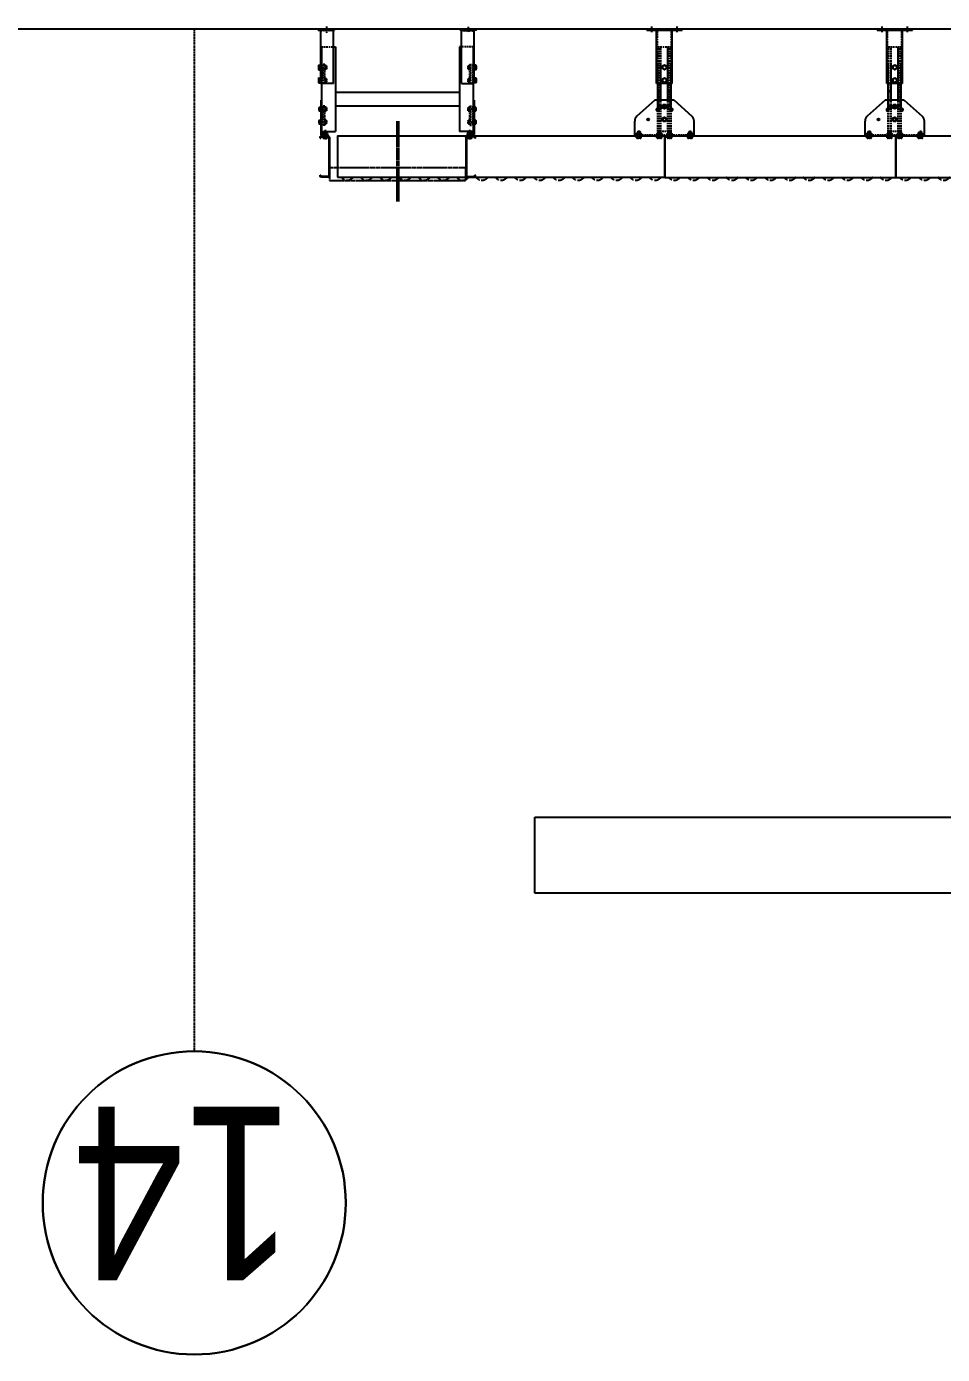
# Model space of a CAD drawing. Header units: millimetres. Extents: x 0 to 461941, y -159644 to 4828.
# Drawn here: x 142241 to 145868, y -153644 to -148388 of the extents above; entities that cross this region are included whole.
import ezdxf

# ---------------------------------------------------------------- set-up
doc = ezdxf.new("R2010")
doc.units = ezdxf.units.MM
for name, pattern in [('Xref Conv Decant Empty Tote$0$AM_ISO02W050', [7.5, 6, -1.5]), ('Xref Conv Decant Empty Tote$0$AM_ISO08W050', [18, 12, -1.5, 3, -1.5]), ('Xref Conv Decant Empty Tote$0$CENTER', [7, 4, -1, 1, -1]), ('Xref Conv Decant Empty Tote$0$HIDDEN', [9.525, 6.35, -3.175]), ('Xref Conv Decant Product Tote$0$_SBA Dash Dot - Loose', [6, 4, -1, 0, -1])]:
    doc.linetypes.add(name, pattern=pattern)
for name, color, linetype in [('AM_BOR', 4, 'Continuous'), ('Xref Conv Decant Empty Tote$0$B', 4, 'Continuous'), ('Xref Conv Decant Empty Tote$0$Conv - Empty Tote', 35, 'Continuous'), ('Xref Conv Decant Empty Tote$0$Mezz', 1, 'Continuous'), ('Xref Conv Decant Product Tote$0$B', 4, 'Continuous'), ('Xref Conv Decant Product Tote$0$S-GRID', 8, 'Continuous')]:
    doc.layers.add(name, color=color, linetype=linetype)
for name, color, linetype, lineweight in [('Xref Conv Decant Empty Tote$0$Center', 7, 'Xref Conv Decant Empty Tote$0$AM_ISO08W050', 50), ('Xref Conv Decant Empty Tote$0$Hidden', 9, 'Xref Conv Decant Empty Tote$0$AM_ISO02W050', 25), ('Xref Conv Decant Product Tote$0$S-GRID-IDEN', 1, 'Continuous', 25)]:
    doc.layers.add(name, color=color, linetype=linetype, lineweight=lineweight)
doc.styles.add('Xref Conv Decant Product Tote$0$Arial Narrow_1', font='ARIALN.TTF', dxfattribs={"height": 688.297872})

# ---------------------------------------------------------------- blocks, each defined once
blk = doc.blocks.new('*U162')
for p, q in [((-21.825, 158.0666), (-21.825, 154.6052)), ((-19.165, 158.0666), (-19.165, 154.6052)), ((9.84, 163.4952), (-16.3964, 163.4952)), ((9.84, 160.8352), (-16.3964, 160.8352)), ((561.51, 163.4952), (587.7464, 163.4952)), ((561.51, 160.8352), (587.7464, 160.8352)), ((590.515, 158.0666), (590.515, 154.6052)), ((593.175, 158.0666), (593.175, 154.6052)), ((-21.825, 154.6052), (-19.165, 154.6052)), ((13.015, 7.4225), (13.015, 157.6602)), ((15.675, 7.4225), (15.675, 157.6602)), ((555.675, 7.4225), (555.675, 157.6602)), ((558.335, 7.4225), (558.335, 157.6602)), ((593.175, 154.6052), (590.515, 154.6052)), ((-21.825, 8.89), (-21.825, 5.4286)), ((-21.825, 8.89), (-19.165, 8.89)), ((-19.165, 8.89), (-19.165, 5.4286)), ((-16.3964, 2.66), (8.2525, 2.66)), ((-16.3964, 0), (8.2525, 0)), ((587.7464, 2.66), (563.0975, 2.66)), ((587.7464, 0), (563.0975, 0)), ((590.515, 8.89), (590.515, 5.4286)), ((593.175, 8.89), (590.515, 8.89)), ((593.175, 8.89), (593.175, 5.4286))]:
    blk.add_line(p, q)
for centre, radius, start, end in [((-16.3964, 158.0666), 5.4286, 90, 180), ((-16.3964, 158.0666), 2.7686, 90, 180), ((9.84, 157.6602), 5.835, 0, 90), ((9.84, 157.6602), 3.175, 0, 90), ((561.51, 157.6602), 5.835, 90, 180), ((561.51, 157.6602), 3.175, 90, 180), ((587.7464, 158.0666), 5.4286, 0, 90), ((587.7464, 158.0666), 2.7686, 0, 90), ((-16.3964, 5.4286), 5.4286, 180, 270), ((-16.3964, 5.4286), 2.7686, 180, 270), ((8.2525, 7.4225), 4.7625, 270, 0), ((8.2525, 7.4225), 7.4225, 270, 0), ((563.0975, 7.4225), 7.4225, 180, 270), ((563.0975, 7.4225), 4.7625, 180, 270), ((587.7464, 5.4286), 2.7686, 270, 0), ((587.7464, 5.4286), 5.4286, 270, 0)]:
    blk.add_arc(centre, radius, start, end)
at = {"layer": 'Xref Conv Decant Empty Tote$0$Hidden'}
blk.add_lwpolyline([(15.675, 176.4952), (555.675, 176.4952), (555.675, 126.4952), (15.675, 126.4952)], close=True, dxfattribs=at)
blk = doc.blocks.new('*U180')
blk.add_lwpolyline([(0, 0), (1295.4, 0), (1295.4, -163.5), (0, -163.5)], close=True)
at = {"layer": 'Xref Conv Decant Empty Tote$0$Hidden', "ltscale": 5}
for centre in [(38.1, -12), (114.3, -12), (190.5, -12), (266.7, -12), (342.9, -12), (419.1, -12), (495.3, -12), (571.5, -12), (647.7, -12), (723.9, -12), (800.1, -12), (876.3, -12), (952.5, -12), (1028.7, -12), (1104.9, -12), (1181.1, -12), (1257.3, -12)]:
    blk.add_arc(centre, 25, 28.6854, 151.3146, dxfattribs=at)
blk = doc.blocks.new('Xref Conv Decant Empty Tote$0$A$C2A0F63DB')
at = {"layer": 'Xref Conv Decant Empty Tote$0$Center', "lineweight": 50}
blk.add_line((0, 1057.5), (318, 1057.5), dxfattribs=at)
at = {"xscale": -1, "rotation": 90}
for name, p in [('*U162', (259.4, 1343.2)), ('*U180', (95.9, 1295.4))]:
    blk.add_blockref(name, p, dxfattribs=at)
blk = doc.blocks.new('*U177')
blk.add_lwpolyline([(0, 0), (914.4, 0), (914.4, -163.5), (0, -163.5)], close=True)
at = {"layer": 'Xref Conv Decant Empty Tote$0$Hidden', "ltscale": 5}
for centre in [(38.1, -12), (114.3, -12), (190.5, -12), (266.7, -12), (342.9, -12), (419.1, -12), (495.3, -12), (571.5, -12), (647.7, -12), (723.9, -12), (800.1, -12), (876.3, -12)]:
    blk.add_arc(centre, 25, 28.6854, 151.3146, dxfattribs=at)
blk = doc.blocks.new('*U195')
at = {"linetype": 'Continuous'}
for p, q in [((0, 0), (0, -59.2)), ((0, 0), (235, 0)), ((235, 0), (235, -59.2)), ((79.4, -141.4), (8.5, -78.2)), ((155.6, -141.4), (226.5, -78.2)), ((79.4, -141.4), (155.6, -141.4)), ((91.5, -136.4), (91.5, -287)), ((103.5, -136.4), (103.5, -353)), ((131.5, -136.4), (131.5, -287)), ((143.5, -136.4), (143.5, -287)), ((86.5, -207.5), (148.5, -207.5)), ((86.5, -207.5), (86.5, -418.5)), ((148.5, -207.5), (148.5, -418.5)), ((187.5, -418.5), (47.5, -418.5)), ((47.5, -418.5), (47.5, -423.5)), ((187.5, -418.5), (187.5, -423.5)), ((187.5, -423.5), (47.5, -423.5))]:
    blk.add_line(p, q, dxfattribs=at)
for p, q in [((6.9, 7.5), (6.9, 2)), ((6.9, 2), (25.4, 2)), ((9.2, 9), (11.5, 9)), ((11.5, 9), (11.5, 2)), ((11.5, 9), (20.8, 9)), ((20.8, 9), (20.8, 2)), ((20.8, 9), (23.1, 9)), ((25.4, 7.5), (25.4, 2)), ((88, 7.5), (88, 2)), ((88, 2), (106.5, 2)), ((90.3, 9), (92.6, 9)), ((92.6, 9), (92.6, 2)), ((92.6, 9), (101.8, 9)), ((101.8, 9), (101.8, 2)), ((101.8, 9), (104.2, 9)), ((106.5, 7.5), (106.5, 2)), ((128.5, 7.5), (128.5, 2)), ((128.5, 2), (147, 2)), ((130.8, 9), (133.2, 9)), ((133.2, 9), (133.2, 2)), ((133.2, 9), (142.4, 9)), ((142.4, 9), (142.4, 2)), ((142.4, 9), (144.7, 9)), ((147, 7.5), (147, 2)), ((209.6, 7.5), (209.6, 2)), ((209.6, 2), (228.1, 2)), ((211.9, 9), (214.2, 9)), ((214.2, 9), (214.2, 2)), ((214.2, 9), (223.5, 9)), ((223.5, 9), (223.5, 2)), ((223.5, 9), (225.8, 9)), ((228.1, 7.5), (228.1, 2)), ((117.5, -109.3), (111.1, -113)), ((111.1, -113), (111.1, -120.4)), ((111.1, -120.4), (117.5, -124.1)), ((123.9, -113), (117.5, -109.3)), ((117.5, -124.1), (123.9, -120.4)), ((123.9, -120.4), (123.9, -113))]:
    blk.add_line(p, q)
at = {"linetype": 'Xref Conv Decant Empty Tote$0$CENTER'}
for p, q in [((67.5, -411.7), (67.5, -433.3)), ((167.5, -411.7), (167.5, -433.3))]:
    blk.add_line(p, q, dxfattribs=at)
for points in [[(111.1, -69.4), (117.5, -73.1), (123.9, -69.4), (123.9, -62), (117.5, -58.3), (111.1, -62)], [(109.5, -225.1), (117.5, -229.7), (125.5, -225.1), (125.5, -215.9), (117.5, -211.3), (109.5, -215.9)], [(109.5, -276.1), (117.5, -280.7), (125.5, -276.1), (125.5, -266.9), (117.5, -262.3), (109.5, -266.9)]]:
    blk.add_lwpolyline(points, close=True)
for centre, radius in [((117.5, -65.7), 8.4), ((117.5, -65.7), 6.4), ((117.5, -116.7), 8.4), ((117.5, -116.7), 6.4), ((117.5, -220.5), 8), ((117.5, -271.5), 8)]:
    blk.add_circle(centre, radius)
at = {"linetype": 'Continuous'}
blk.add_circle((181.8, -65.7), 3.6, dxfattribs=at)
for centre, radius, start, end in [((9.2, 6.5), 2.53, 23.991, 156.009), ((16.1, 1.1), 7.86, 54.0166, 125.9834), ((23.1, 6.5), 2.53, 23.991, 156.009), ((90.3, 6.5), 2.53, 23.991, 156.009), ((97.2, 1.1), 7.86, 54.0166, 125.9834), ((104.2, 6.5), 2.53, 23.991, 156.009), ((130.8, 6.5), 2.53, 23.991, 156.009), ((137.8, 1.1), 7.86, 54.0166, 125.9834), ((144.7, 6.5), 2.53, 23.991, 156.009), ((211.9, 6.5), 2.53, 23.991, 156.009), ((218.8, 1.1), 7.86, 54.0166, 125.9834), ((225.8, 6.5), 2.53, 23.991, 156.009)]:
    blk.add_arc(centre, radius, start, end)
for centre, radius, start, end in [((25.4, -59.2), 25.4, 180, 228.2691), ((88.7, -104.7), 4.4, 45, 225), ((117.5, -75.9), 36.4, 225, 270), ((117.5, -75.9), 36.4, 270, 315), ((146.3, -104.7), 4.4, 315, 135), ((209.6, -59.2), 25.4, 311.7309, 0), ((116.3, -77.6), 43.1, 224.5473, 271.6144), ((118.7, -77.6), 43.1, 268.3856, 315.4527)]:
    blk.add_arc(centre, radius, start, end, dxfattribs=at)
at = {"layer": 'Xref Conv Decant Empty Tote$0$Hidden', "linetype": 'Xref Conv Decant Empty Tote$0$HIDDEN'}
for p, q in [((11.1, -17), (11.1, 2)), ((12.1, -18), (12.1, 2)), ((20.1, -18), (20.1, 2)), ((21.1, -17), (21.1, 2)), ((92.2, -17), (92.2, 2)), ((93.2, -18), (93.2, 2)), ((101.2, -18), (101.2, 2)), ((102.2, -17), (102.2, 2)), ((132.8, -17), (132.8, 2)), ((133.8, -18), (133.8, 2)), ((141.8, -18), (141.8, 2)), ((142.8, -17), (142.8, 2)), ((213.8, -17), (213.8, 2)), ((214.8, -18), (214.8, 2)), ((222.8, -18), (222.8, 2)), ((223.8, -17), (223.8, 2)), ((0, -3), (235, -3)), ((12.1, -18), (11.1, -17)), ((11.1, -17), (21.1, -17)), ((12.1, -18), (20.1, -18)), ((20.1, -18), (21.1, -17)), ((91.5, -18), (91.5, -158.8)), ((91.5, -18), (143.5, -18)), ((92.2, -17), (102.2, -17)), ((93.2, -18), (92.2, -17)), ((93.2, -18), (101.2, -18)), ((93.5, -18), (93.5, -353)), ((101.2, -18), (102.2, -17)), ((101.5, -18), (101.5, -353)), ((103.5, -18), (103.5, -158.8)), ((131.5, -18), (131.5, -158.8)), ((132.8, -17), (142.8, -17)), ((133.8, -18), (132.8, -17)), ((133.5, -18), (133.5, -353)), ((133.8, -18), (141.8, -18)), ((141.5, -18), (141.5, -353)), ((141.8, -18), (142.8, -17)), ((143.5, -18), (143.5, -158.8)), ((213.8, -17), (223.8, -17)), ((214.8, -18), (213.8, -17)), ((214.8, -18), (222.8, -18)), ((222.8, -18), (223.8, -17)), ((91.5, -128), (91.5, -173)), ((91.5, -142), (91.5, -353)), ((93.5, -128), (93.5, -173)), ((96.5, -118), (138.5, -118)), ((96.5, -120), (138.5, -120)), ((103.5, -142), (103.5, -287)), ((131.5, -142), (131.5, -353)), ((141.5, -128), (141.5, -173)), ((143.5, -128), (143.5, -173)), ((143.5, -142), (143.5, -353)), ((89.5, -207.5), (89.5, -418.5)), ((96.5, -176), (98.5, -176)), ((98.5, -178), (96.5, -178)), ((101.5, -170), (101.5, -173)), ((101.5, -170), (103.5, -170)), ((103.5, -170), (103.5, -173)), ((131.5, -170), (131.5, -173)), ((131.5, -170), (133.5, -170)), ((133.5, -170), (131.5, -170)), ((133.5, -170), (133.5, -173)), ((133.5, -170), (133.5, -173)), ((138.5, -176), (136.5, -176)), ((136.5, -178), (138.5, -178)), ((145.5, -207.5), (145.5, -418.5)), ((143.5, -353), (91.5, -353))]:
    blk.add_line(p, q, dxfattribs=at)
at = {"layer": 'Xref Conv Decant Empty Tote$0$Hidden', "linetype": 'Xref Conv Decant Empty Tote$0$CENTER'}
for p, q in [((16.1, 10.6), (16.1, -9.3)), ((97.2, -8.6), (97.2, 11.3)), ((97.2, 10.6), (97.2, -9.3)), ((137.8, -8.6), (137.8, 11.3)), ((218.8, -8.6), (218.8, 11.3))]:
    blk.add_line(p, q, dxfattribs=at)
at = {"layer": 'Xref Conv Decant Empty Tote$0$Hidden'}
for p, q in [((16.1, 8.6), (16.1, -11.3)), ((97.2, 8.6), (97.2, -11.3)), ((137.8, 8.6), (137.8, -11.3)), ((218.8, 8.6), (218.8, -11.3))]:
    blk.add_line(p, q, dxfattribs=at)
for points in [[(6.9, -5), (4.9, -3)], [(27.4, -3), (4.9, -3)], [(25.4, -5), (6.9, -5)], [(6.9, -10.5), (6.9, -5)], [(23.1, -12), (20.8, -12), (11.5, -12), (9.2, -12)], [(11.5, -12), (11.5, -5)], [(20.8, -12), (20.8, -5)], [(27.4, -3), (25.4, -5)], [(25.4, -10.5), (25.4, -5)], [(88, -5), (86, -3)], [(108.5, -3), (86, -3)], [(106.5, -5), (88, -5)], [(88, -10.5), (88, -5)], [(104.2, -12), (101.8, -12), (92.6, -12), (90.3, -12)], [(92.6, -12), (92.6, -5)], [(101.8, -12), (101.8, -5)], [(108.5, -3), (106.5, -5)], [(106.5, -10.5), (106.5, -5)], [(128.5, -5), (126.5, -3)], [(149, -3), (126.5, -3)], [(147, -5), (128.5, -5)], [(128.5, -10.5), (128.5, -5)], [(144.7, -12), (142.4, -12), (133.2, -12), (130.8, -12)], [(133.2, -12), (133.2, -5)], [(142.4, -12), (142.4, -5)], [(149, -3), (147, -5)], [(147, -10.5), (147, -5)], [(209.6, -5), (207.6, -3)], [(230.1, -3), (207.6, -3)], [(228.1, -5), (209.6, -5)], [(209.6, -10.5), (209.6, -5)], [(225.8, -12), (223.5, -12), (214.2, -12), (211.9, -12)], [(214.2, -12), (214.2, -5)], [(223.5, -12), (223.5, -5)], [(230.1, -3), (228.1, -5)], [(228.1, -10.5), (228.1, -5)]]:
    blk.add_lwpolyline(points, dxfattribs=at)
for centre, radius, start, end in [((9.2, -9.5), 2.53, 203.991, 336.009), ((16.1, -4.1), 7.86, 234.0166, 305.9834), ((23.1, -9.5), 2.53, 203.991, 336.009), ((90.3, -9.5), 2.53, 203.991, 336.009), ((97.2, -4.1), 7.86, 234.0166, 305.9834), ((104.2, -9.5), 2.53, 203.991, 336.009), ((130.8, -9.5), 2.53, 203.991, 336.009), ((137.8, -4.1), 7.86, 234.0166, 305.9834), ((144.7, -9.5), 2.53, 203.991, 336.009), ((211.9, -9.5), 2.53, 203.991, 336.009), ((218.8, -4.1), 7.86, 234.0166, 305.9834), ((225.8, -9.5), 2.53, 203.991, 336.009)]:
    blk.add_arc(centre, radius, start, end, dxfattribs=at)
at = {"layer": 'Xref Conv Decant Empty Tote$0$Hidden', "linetype": 'Xref Conv Decant Empty Tote$0$HIDDEN'}
for centre, radius, start, end in [((96.5, -123), 5, 90, 180), ((96.5, -123), 3, 90, 180), ((138.5, -123), 5, 0, 90), ((138.5, -123), 3, 0, 90), ((96.5, -173), 5, 180, 270), ((96.5, -173), 5, 180, 270), ((96.5, -173), 3, 180, 270), ((98.5, -173), 3, 270, 0), ((98.5, -173), 5, 270, 0), ((136.5, -173), 5, 180, 270), ((136.5, -173), 3, 180, 270), ((138.5, -173), 5, 270, 0), ((138.5, -173), 3, 270, 0)]:
    blk.add_arc(centre, radius, start, end, dxfattribs=at)
blk = doc.blocks.new('*U194')
for p, q in [((8.3, 7.5), (8.3, 2)), ((8.3, 7.5), (8.3, 2)), ((8.3, 7.5), (8.3, 2)), ((8.3, 7.5), (8.3, 2)), ((8.3, 7.5), (8.3, 2)), ((8.3, 7.5), (8.3, 2)), ((26.7, 2), (8.3, 2)), ((26.7, 2), (8.3, 2)), ((26.7, 2), (8.3, 2)), ((26.7, 2), (8.3, 2)), ((26.7, 2), (8.3, 2)), ((26.7, 2), (8.3, 2)), ((12.9, 9), (10.6, 9)), ((12.9, 9), (10.6, 9)), ((12.9, 9), (10.6, 9)), ((12.9, 9), (10.6, 9)), ((12.9, 9), (10.6, 9)), ((12.9, 9), (10.6, 9)), ((12.9, 9), (12.9, 2)), ((22.1, 9), (12.9, 9)), ((12.9, 9), (12.9, 2)), ((22.1, 9), (12.9, 9)), ((12.9, 9), (12.9, 2)), ((22.1, 9), (12.9, 9)), ((12.9, 9), (12.9, 2)), ((22.1, 9), (12.9, 9)), ((12.9, 9), (12.9, 2)), ((22.1, 9), (12.9, 9)), ((12.9, 9), (12.9, 2)), ((22.1, 9), (12.9, 9)), ((17.5, 6.5), (17.5, -0.5)), ((22.1, 9), (22.1, 2)), ((24.4, 9), (22.1, 9)), ((22.1, 9), (22.1, 2)), ((24.4, 9), (22.1, 9)), ((22.1, 9), (22.1, 2)), ((24.4, 9), (22.1, 9)), ((22.1, 9), (22.1, 2)), ((24.4, 9), (22.1, 9)), ((22.1, 9), (22.1, 2)), ((24.4, 9), (22.1, 9)), ((22.1, 9), (22.1, 2)), ((24.4, 9), (22.1, 9)), ((26.7, 7.5), (26.7, 2)), ((26.7, 7.5), (26.7, 2)), ((26.7, 7.5), (26.7, 2)), ((26.7, 7.5), (26.7, 2)), ((26.7, 7.5), (26.7, 2)), ((26.7, 7.5), (26.7, 2)), ((580.3, 7.5), (580.3, 2)), ((580.3, 2), (598.7, 2)), ((582.6, 9), (584.9, 9)), ((584.9, 9), (584.9, 2)), ((584.9, 9), (594.1, 9)), ((594.1, 9), (594.1, 2)), ((594.1, 9), (596.4, 9)), ((598.7, 7.5), (598.7, 2)), ((-6.9, -51.9), (-6.9, -50)), ((-6.9, -59.3), (-6.9, -51.9)), ((-5.7, -48.2), (-1.3, -48.2)), ((-5.7, -51.9), (-1.3, -51.9)), ((-1.7, -64), (-1.7, -47.2)), ((-0.4, -47.2), (-1.7, -47.2)), ((6.3, -3), (8.3, -5)), ((6.3, -3), (28.7, -3)), ((6.3, -3), (8.3, -5)), ((6.3, -3), (28.7, -3)), ((6.3, -3), (8.3, -5)), ((6.3, -3), (28.7, -3)), ((6.3, -3), (8.3, -5)), ((6.3, -3), (28.7, -3)), ((6.3, -3), (8.3, -5)), ((6.3, -3), (28.7, -3)), ((6.3, -3), (8.3, -5)), ((6.3, -3), (28.7, -3)), ((8.3, -5), (26.7, -5)), ((8.3, -10.5), (8.3, -5)), ((8.3, -5), (26.7, -5)), ((8.3, -10.5), (8.3, -5)), ((8.3, -5), (26.7, -5)), ((8.3, -10.5), (8.3, -5)), ((8.3, -5), (26.7, -5)), ((8.3, -10.5), (8.3, -5)), ((8.3, -5), (26.7, -5)), ((8.3, -10.5), (8.3, -5)), ((8.3, -5), (26.7, -5)), ((8.3, -10.5), (8.3, -5)), ((10.6, -12), (12.9, -12)), ((10.6, -12), (12.9, -12)), ((10.6, -12), (12.9, -12)), ((10.6, -12), (12.9, -12)), ((10.6, -12), (12.9, -12)), ((10.6, -12), (12.9, -12)), ((12.9, -12), (12.9, -5)), ((12.9, -12), (12.9, -5)), ((12.9, -12), (12.9, -5)), ((12.9, -12), (12.9, -5)), ((12.9, -12), (12.9, -5)), ((12.9, -12), (12.9, -5)), ((12.9, -12), (22.1, -12)), ((12.9, -12), (22.1, -12)), ((12.9, -12), (22.1, -12)), ((12.9, -12), (22.1, -12)), ((12.9, -12), (22.1, -12)), ((12.9, -12), (22.1, -12)), ((22.1, -12), (22.1, -5)), ((22.1, -12), (22.1, -5)), ((22.1, -12), (22.1, -5)), ((22.1, -12), (22.1, -5)), ((22.1, -12), (22.1, -5)), ((22.1, -12), (22.1, -5)), ((22.1, -12), (24.4, -12)), ((22.1, -12), (24.4, -12)), ((22.1, -12), (24.4, -12)), ((22.1, -12), (24.4, -12)), ((22.1, -12), (24.4, -12)), ((22.1, -12), (24.4, -12)), ((26.7, -5), (28.7, -3)), ((26.7, -5), (28.7, -3)), ((26.7, -5), (28.7, -3)), ((26.7, -5), (28.7, -3)), ((26.7, -5), (28.7, -3)), ((26.7, -5), (28.7, -3)), ((26.7, -10.5), (26.7, -5)), ((26.7, -10.5), (26.7, -5)), ((26.7, -10.5), (26.7, -5)), ((26.7, -10.5), (26.7, -5)), ((26.7, -10.5), (26.7, -5)), ((26.7, -10.5), (26.7, -5)), ((580.3, -5), (578.3, -3)), ((600.7, -3), (578.3, -3)), ((598.7, -5), (580.3, -5)), ((580.3, -10.5), (580.3, -5)), ((584.9, -12), (582.6, -12)), ((584.9, -12), (584.9, -5)), ((594.1, -12), (584.9, -12)), ((594.1, -12), (594.1, -5)), ((596.4, -12), (594.1, -12)), ((600.7, -3), (598.7, -5)), ((598.7, -10.5), (598.7, -5)), ((607.4, -47.2), (608.7, -47.2)), ((612.7, -48.2), (608.3, -48.2)), ((612.7, -51.9), (608.3, -51.9)), ((608.7, -64), (608.7, -47.2)), ((613.9, -51.9), (613.9, -50)), ((613.9, -59.3), (613.9, -51.9)), ((-6.9, -61.1), (-6.9, -59.3)), ((-6.9, -102.9), (-6.9, -101)), ((-6.9, -110.3), (-6.9, -102.9)), ((-5.7, -59.3), (-1.3, -59.3)), ((-5.7, -63), (-1.3, -63)), ((-5.7, -99.2), (-1.3, -99.2)), ((-5.7, -102.9), (-1.3, -102.9)), ((-0.4, -64), (-1.7, -64)), ((-1.7, -115), (-1.7, -98.2)), ((-0.4, -98.2), (-1.7, -98.2)), ((607.4, -64), (608.7, -64)), ((607.4, -98.2), (608.7, -98.2)), ((612.7, -59.3), (608.3, -59.3)), ((612.7, -63), (608.3, -63)), ((612.7, -99.2), (608.3, -99.2)), ((612.7, -102.9), (608.3, -102.9)), ((608.7, -115), (608.7, -98.2)), ((613.9, -61.1), (613.9, -59.3)), ((613.9, -102.9), (613.9, -101)), ((613.9, -110.3), (613.9, -102.9)), ((-6.9, -112.1), (-6.9, -110.3)), ((-5.7, -110.3), (-1.3, -110.3)), ((-5.7, -114), (-1.3, -114)), ((-0.4, -115), (-1.7, -115)), ((607.4, -115), (608.7, -115)), ((612.7, -110.3), (608.3, -110.3)), ((612.7, -114), (608.3, -114)), ((613.9, -112.1), (613.9, -110.3)), ((-2, -211.2), (0, -209.2)), ((0, -231.7), (0, -209.2)), ((609, -211.2), (607, -209.2)), ((607, -231.7), (607, -209.2)), ((-9, -215.8), (-9, -213.5)), ((-9, -215.8), (-2, -215.8)), ((-9, -225.1), (-9, -215.8)), ((-9, -225.1), (-2, -225.1)), ((-9, -227.4), (-9, -225.1)), ((-7.5, -211.2), (-2, -211.2)), ((-7.5, -229.7), (-2, -229.7)), ((-7.5, -262.2), (-2, -262.2)), ((-2, -229.7), (-2, -211.2)), ((0, -231.7), (-2, -229.7)), ((-2, -262.2), (0, -260.2)), ((-2, -280.7), (-2, -262.2)), ((0, -282.7), (0, -260.2)), ((607, -231.7), (609, -229.7)), ((609, -262.2), (607, -260.2)), ((607, -282.7), (607, -260.2)), ((609, -229.7), (609, -211.2)), ((614.5, -211.2), (609, -211.2)), ((616, -215.8), (609, -215.8)), ((616, -225.1), (609, -225.1)), ((614.5, -229.7), (609, -229.7)), ((609, -280.7), (609, -262.2)), ((614.5, -262.2), (609, -262.2)), ((616, -215.8), (616, -213.5)), ((616, -225.1), (616, -215.8)), ((616, -227.4), (616, -225.1)), ((-9, -266.8), (-9, -264.5)), ((-9, -266.8), (-2, -266.8)), ((-9, -276.1), (-9, -266.8)), ((-9, -276.1), (-2, -276.1)), ((-9, -278.4), (-9, -276.1)), ((-7.5, -280.7), (-2, -280.7)), ((0, -282.7), (-2, -280.7)), ((607, -282.7), (609, -280.7)), ((616, -266.8), (609, -266.8)), ((616, -276.1), (609, -276.1)), ((614.5, -280.7), (609, -280.7)), ((616, -266.8), (616, -264.5)), ((616, -276.1), (616, -266.8)), ((616, -278.4), (616, -276.1))]:
    blk.add_line(p, q)
at = {"linetype": 'Xref Conv Decant Empty Tote$0$HIDDEN'}
for p, q in [((12.5, -16.5), (12.5, 2)), ((12.5, -16.5), (12.5, 2)), ((12.5, -16.5), (12.5, 2)), ((12.5, -16.5), (12.5, 2)), ((12.5, -16.5), (12.5, 2)), ((12.5, -16.5), (12.5, 2)), ((14, -18), (14, 2)), ((14, -18), (14, 2)), ((14, -18), (14, 2)), ((14, -18), (14, 2)), ((14, -18), (14, 2)), ((14, -18), (14, 2)), ((17.5, -24), (17.5, 14.2)), ((17.5, -24), (17.5, 14.2)), ((17.5, -24), (17.5, 14.2)), ((17.5, -24), (17.5, 14.2)), ((17.5, -24), (17.5, 14.2)), ((21, -18), (21, 2)), ((21, -18), (21, 2)), ((21, -18), (21, 2)), ((21, -18), (21, 2)), ((21, -18), (21, 2)), ((21, -18), (21, 2)), ((22.5, -16.5), (22.5, 2)), ((22.5, -16.5), (22.5, 2)), ((22.5, -16.5), (22.5, 2)), ((22.5, -16.5), (22.5, 2)), ((22.5, -16.5), (22.5, 2)), ((22.5, -16.5), (22.5, 2)), ((584.5, -16.5), (584.5, 2)), ((586, -18), (586, 2)), ((593, -18), (593, 2)), ((594.5, -16.5), (594.5, 2)), ((4.5, -49.6), (3, -51.1)), ((3, -51.1), (4.5, -52.6)), ((4.5, -52.6), (3, -54.1)), ((16, -43.6), (4.5, -43.6)), ((4.5, -49.6), (4.5, -43.6)), ((12, -43.6), (12, -118.6)), ((12.5, -16.5), (14, -18)), ((12.5, -16.5), (14, -18)), ((12.5, -16.5), (14, -18)), ((12.5, -16.5), (14, -18)), ((12.5, -16.5), (14, -18)), ((12.5, -16.5), (14, -18)), ((12.5, -16.5), (22.5, -16.5)), ((12.5, -16.5), (22.5, -16.5)), ((12.5, -16.5), (22.5, -16.5)), ((12.5, -16.5), (22.5, -16.5)), ((12.5, -16.5), (22.5, -16.5)), ((12.5, -16.5), (22.5, -16.5)), ((13.5, -47.6), (17.5, -51.6)), ((14, -18), (21, -18)), ((16.3, -44.8), (20.3, -48.8)), ((23, -50.6), (16.4, -50.6)), ((23, -52.1), (18, -52.1)), ((22.5, -16.5), (21, -18)), ((22.5, -16.5), (21, -18)), ((22.5, -16.5), (21, -18)), ((22.5, -16.5), (21, -18)), ((22.5, -16.5), (21, -18)), ((22.5, -16.5), (21, -18)), ((23, -49.1), (21, -49.1)), ((23, -49.1), (21.5, -49.1)), ((23, -49.1), (23, -62.1)), ((23, -62.1), (23, -49.1)), ((23, -49.1), (23, -62.1)), ((23, -62.1), (23, -49.1)), ((23, -49.1), (23, -62.1)), ((23, -62.1), (23, -49.1)), ((584, -49.1), (584, -62.1)), ((584, -62.1), (584, -49.1)), ((584, -49.1), (584, -62.1)), ((584, -62.1), (584, -49.1)), ((584, -49.1), (584, -62.1)), ((584, -62.1), (584, -49.1)), ((584, -49.1), (585.5, -49.1)), ((584, -49.1), (586, -49.1)), ((584, -50.6), (590.6, -50.6)), ((584, -52.1), (589, -52.1)), ((584.5, -16.5), (586, -18)), ((594.5, -16.5), (584.5, -16.5)), ((593, -18), (586, -18)), ((590.7, -44.8), (586.7, -48.8)), ((593.5, -47.6), (589.5, -51.6)), ((591, -43.6), (602.5, -43.6)), ((594.5, -16.5), (593, -18)), ((595, -43.6), (595, -118.6)), ((602.5, -49.6), (602.5, -43.6)), ((602.5, -49.6), (604, -51.1)), ((604, -51.1), (602.5, -52.6)), ((602.5, -52.6), (604, -54.1)), ((3, -54.1), (4.5, -55.6)), ((4.5, -55.6), (3, -57.1)), ((3, -57.1), (4.5, -58.6)), ((4.5, -58.6), (3, -60.1)), ((3, -60.1), (4.5, -61.6)), ((4.5, -100.6), (3, -102.1)), ((3, -102.1), (4.5, -103.6)), ((4.5, -103.6), (3, -105.1)), ((3, -105.1), (4.5, -106.6)), ((4.5, -100.6), (4.5, -61.6)), ((13.5, -63.5), (17.5, -59.5)), ((13.5, -98.6), (17.5, -102.6)), ((16, -67.1), (16, -95.1)), ((16.3, -66.4), (20.3, -62.4)), ((16.3, -95.8), (20.3, -99.8)), ((23, -60.6), (16.4, -60.6)), ((23, -101.6), (16.4, -101.6)), ((23, -59.1), (18, -59.1)), ((23, -103.1), (18, -103.1)), ((23, -53.1), (21, -53.1)), ((23, -58.1), (21, -58.1)), ((23, -62.1), (21, -62.1)), ((23, -100.1), (21, -100.1)), ((23, -104.1), (21, -104.1)), ((23, -62.1), (21.5, -62.1)), ((23, -100.1), (21.5, -100.1)), ((23, -113.1), (23, -100.1)), ((23, -100.1), (23, -113.1)), ((23, -100.1), (23, -113.1)), ((23, -113.1), (23, -100.1)), ((23, -100.1), (23, -113.1)), ((23, -113.1), (23, -100.1)), ((584, -53.1), (586, -53.1)), ((584, -58.1), (586, -58.1)), ((584, -59.1), (589, -59.1)), ((584, -60.6), (590.6, -60.6)), ((584, -62.1), (586, -62.1)), ((584, -62.1), (585.5, -62.1)), ((584, -113.1), (584, -100.1)), ((584, -100.1), (584, -113.1)), ((584, -100.1), (584, -113.1)), ((584, -113.1), (584, -100.1)), ((584, -100.1), (584, -113.1)), ((584, -113.1), (584, -100.1)), ((584, -100.1), (585.5, -100.1)), ((584, -100.1), (586, -100.1)), ((584, -101.6), (590.6, -101.6)), ((584, -103.1), (589, -103.1)), ((584, -104.1), (586, -104.1)), ((590.7, -66.4), (586.7, -62.4)), ((590.7, -95.8), (586.7, -99.8)), ((593.5, -63.5), (589.5, -59.5)), ((593.5, -98.6), (589.5, -102.6)), ((591, -67.1), (591, -95.1)), ((604, -54.1), (602.5, -55.6)), ((602.5, -55.6), (604, -57.1)), ((604, -57.1), (602.5, -58.6)), ((602.5, -58.6), (604, -60.1)), ((604, -60.1), (602.5, -61.6)), ((602.5, -100.6), (602.5, -61.6)), ((602.5, -100.6), (604, -102.1)), ((604, -102.1), (602.5, -103.6)), ((602.5, -103.6), (604, -105.1)), ((604, -105.1), (602.5, -106.6)), ((4.5, -106.6), (3, -108.1)), ((3, -108.1), (4.5, -109.6)), ((4.5, -109.6), (3, -111.1)), ((3, -111.1), (4.5, -112.6)), ((4.5, -118.6), (4.5, -112.6)), ((16, -118.6), (4.5, -118.6)), ((13.5, -114.5), (17.5, -110.5)), ((16.3, -117.4), (20.3, -113.4)), ((23, -111.6), (16.4, -111.6)), ((23, -110.1), (18, -110.1)), ((23, -109.1), (21, -109.1)), ((23, -113.1), (21, -113.1)), ((23, -113.1), (21.5, -113.1)), ((584, -109.1), (586, -109.1)), ((584, -110.1), (589, -110.1)), ((584, -111.6), (590.6, -111.6)), ((584, -113.1), (586, -113.1)), ((584, -113.1), (585.5, -113.1)), ((590.7, -117.4), (586.7, -113.4)), ((593.5, -114.5), (589.5, -110.5)), ((591, -118.6), (602.5, -118.6)), ((602.5, -106.6), (604, -108.1)), ((604, -108.1), (602.5, -109.6)), ((602.5, -109.6), (604, -111.1)), ((604, -111.1), (602.5, -112.6)), ((602.5, -118.6), (602.5, -112.6)), ((4.5, -214.5), (4.5, -208.5)), ((16, -208.5), (4.5, -208.5)), ((12, -208.5), (12, -283.5)), ((16.3, -209.7), (20.3, -213.7)), ((590.7, -209.7), (586.7, -213.7)), ((591, -208.5), (602.5, -208.5)), ((595, -208.5), (595, -283.5)), ((602.5, -214.5), (602.5, -208.5)), ((604, -266.4), (604, -207.5)), ((3, -266.4), (3, -213.5)), ((4.5, -214.5), (3, -216)), ((3, -216), (4.5, -217.5)), ((4.5, -217.5), (3, -219)), ((3, -219), (4.5, -220.5)), ((4.5, -220.5), (3, -222)), ((3, -222), (4.5, -223.5)), ((4.5, -223.5), (3, -225)), ((3, -225), (4.5, -226.5)), ((4.5, -265.5), (4.5, -226.5)), ((13.5, -212.5), (17.5, -216.5)), ((13.5, -228.5), (17.5, -224.5)), ((16, -232), (16, -260)), ((16.3, -231.3), (20.3, -227.3)), ((16.3, -260.7), (20.3, -264.7)), ((23, -215.5), (16.4, -215.5)), ((23, -225.5), (16.4, -225.5)), ((23, -217), (18, -217)), ((23, -224), (18, -224)), ((23, -214), (21, -214)), ((23, -218), (21, -218)), ((23, -223), (21, -223)), ((23, -227), (21, -227)), ((23, -214), (21.5, -214)), ((23, -227), (21.5, -227)), ((23, -227), (23, -214)), ((23, -214), (23, -227)), ((23, -227), (23, -214)), ((23, -214), (23, -227)), ((23, -227), (23, -214)), ((23, -214), (23, -227)), ((584, -214), (584, -227)), ((584, -227), (584, -214)), ((584, -214), (584, -227)), ((584, -227), (584, -214)), ((584, -214), (584, -227)), ((584, -227), (584, -214)), ((584, -214), (585.5, -214)), ((584, -214), (586, -214)), ((584, -215.5), (590.6, -215.5)), ((584, -217), (589, -217)), ((584, -218), (586, -218)), ((584, -223), (586, -223)), ((584, -224), (589, -224)), ((584, -225.5), (590.6, -225.5)), ((584, -227), (586, -227)), ((584, -227), (585.5, -227)), ((590.7, -231.3), (586.7, -227.3)), ((590.7, -260.7), (586.7, -264.7)), ((593.5, -212.5), (589.5, -216.5)), ((593.5, -228.5), (589.5, -224.5)), ((591, -232), (591, -260)), ((602.5, -214.5), (604, -216)), ((604, -216), (602.5, -217.5)), ((602.5, -217.5), (604, -219)), ((604, -219), (602.5, -220.5)), ((602.5, -220.5), (604, -222)), ((604, -222), (602.5, -223.5)), ((602.5, -223.5), (604, -225)), ((604, -225), (602.5, -226.5)), ((602.5, -265.5), (602.5, -226.5)), ((4.5, -265.5), (3, -267)), ((3, -267), (4.5, -268.5)), ((4.5, -268.5), (3, -270)), ((3, -270), (4.5, -271.5)), ((4.5, -271.5), (3, -273)), ((3, -273), (4.5, -274.5)), ((4.5, -274.5), (3, -276)), ((3, -276), (4.5, -277.5)), ((4.5, -283.5), (4.5, -277.5)), ((16, -283.5), (4.5, -283.5)), ((13.5, -263.5), (17.5, -267.5)), ((13.5, -279.5), (17.5, -275.5)), ((16.3, -282.3), (20.3, -278.3)), ((23, -266.5), (16.4, -266.5)), ((23, -276.5), (16.4, -276.5)), ((23, -268), (18, -268)), ((23, -275), (18, -275)), ((23, -265), (21, -265)), ((23, -269), (21, -269)), ((23, -274), (21, -274)), ((23, -278), (21, -278)), ((23, -265), (21.5, -265)), ((23, -278), (21.5, -278)), ((23, -278), (23, -265)), ((23, -265), (23, -278)), ((23, -278), (23, -265)), ((23, -265), (23, -278)), ((23, -265), (23, -278)), ((23, -278), (23, -265)), ((584, -278), (584, -265)), ((584, -265), (584, -278)), ((584, -265), (584, -278)), ((584, -278), (584, -265)), ((584, -265), (584, -278)), ((584, -278), (584, -265)), ((584, -265), (585.5, -265)), ((584, -265), (586, -265)), ((584, -266.5), (590.6, -266.5)), ((584, -268), (589, -268)), ((584, -269), (586, -269)), ((584, -274), (586, -274)), ((584, -275), (589, -275)), ((584, -276.5), (590.6, -276.5)), ((584, -278), (586, -278)), ((584, -278), (585.5, -278)), ((590.7, -282.3), (586.7, -278.3)), ((593.5, -263.5), (589.5, -267.5)), ((593.5, -279.5), (589.5, -275.5)), ((591, -283.5), (602.5, -283.5)), ((602.5, -265.5), (604, -267)), ((604, -267), (602.5, -268.5)), ((602.5, -268.5), (604, -270)), ((604, -270), (602.5, -271.5)), ((602.5, -271.5), (604, -273)), ((604, -273), (602.5, -274.5)), ((602.5, -274.5), (604, -276)), ((604, -276), (602.5, -277.5)), ((602.5, -283.5), (602.5, -277.5)), ((3, -352.9), (50, -352.9)), ((604, -352.9), (557, -352.9))]:
    blk.add_line(p, q, dxfattribs=at)
at = {"linetype": 'Xref Conv Decant Empty Tote$0$CENTER'}
for p, q in [((17.5, -24), (17.5, 14.2)), ((589.5, -24), (589.5, 14.2)), ((11, -55.6), (-8.9, -55.6)), ((596, -55.6), (615.9, -55.6)), ((11, -106.6), (-8.9, -106.6)), ((596, -106.6), (615.9, -106.6)), ((-12.1, -220.5), (5, -220.5)), ((618.6, -220.5), (601.5, -220.5)), ((-12.1, -271.5), (5, -271.5)), ((618.6, -271.5), (601.5, -271.5)), ((22.5, -432.3), (22.5, -410.6)), ((584.5, -433.4), (584.5, -406.8))]:
    blk.add_line(p, q, dxfattribs=at)
at = {"linetype": 'Continuous'}
for p, q in [((589.5, 5.7), (589.5, -1.3)), ((0, -141.4), (0, -6)), ((0, -141.4), (0, -6)), ((0, -141.4), (0, -6)), ((0, -141.4), (0, -6)), ((0, -141.4), (0, -6)), ((0, -141.4), (0, -6)), ((3, -141.4), (3, -6)), ((3, -141.4), (3, -6)), ((3, -141.4), (3, -6)), ((3, -141.4), (3, -6)), ((3, -141.4), (3, -6)), ((3, -352.9), (3, -6)), ((3, -17.9), (58, -17.9)), ((6, 0), (30, 0)), ((6, -3), (30, -3)), ((6, -3), (30, -3)), ((6, -3), (30, -3)), ((6, -3), (30, -3)), ((6, -3), (30, -3)), ((6, -3), (30, -3)), ((27.2, 0), (10.8, 0)), ((30, -3), (30, 0)), ((30, -3), (30, 0)), ((30, -3), (30, 0)), ((30, -3), (30, 0)), ((30, -3), (30, 0)), ((30, -3), (30, 0)), ((58, -352.9), (58, -17.9)), ((549, -352.9), (549, -17.9)), ((604, -17.9), (549, -17.9)), ((601, 0), (577, 0)), ((577, -3), (577, 0)), ((601, -3), (577, -3)), ((579.8, 0), (596.2, 0)), ((604, -352.9), (604, -6)), ((607, -141.4), (607, -6)), ((0, -131.3), (3, -131.3)), ((58, -117.9), (549, -117.9)), ((607, -131.3), (604, -131.3)), ((50, -207.5), (0, -207.5)), ((50, -207.5), (50, -418.5)), ((58, -172.9), (549, -172.9)), ((557, -207.5), (557, -418.5)), ((557, -207.5), (607, -207.5)), ((607, -207.5), (607, -418.5)), ((0, -213.5), (0, -418.5)), ((50, -352.9), (58, -352.9)), ((557, -352.9), (549, -352.9)), ((-10, -418.5), (55, -418.5)), ((-10, -418.5), (-10, -423.5)), ((5, -418.5), (1.5, -415)), ((10, -418.5), (6.5, -415)), ((15, -418.5), (11.5, -415)), ((20, -418.5), (16.5, -415)), ((25, -418.5), (21.5, -415)), ((30, -418.5), (26.5, -415)), ((35, -418.5), (31.5, -415)), ((40, -418.5), (36.5, -415)), ((45, -418.5), (41.5, -415)), ((50, -418.5), (46.5, -415)), ((55, -418.5), (55, -423.5)), ((617, -418.5), (552, -418.5)), ((552, -418.5), (552, -423.5)), ((557, -418.5), (560.5, -415)), ((562, -418.5), (565.5, -415)), ((567, -418.5), (570.5, -415)), ((572, -418.5), (575.5, -415)), ((577, -418.5), (580.5, -415)), ((582, -418.5), (585.5, -415)), ((587, -418.5), (590.5, -415)), ((592, -418.5), (595.5, -415)), ((597, -418.5), (600.5, -415)), ((602, -418.5), (605.5, -415)), ((617, -418.5), (617, -423.5)), ((-10, -423.5), (55, -423.5)), ((617, -423.5), (552, -423.5))]:
    blk.add_line(p, q, dxfattribs=at)
for centre, radius, start, end in [((10.6, 6.5), 2.53, 23.991, 156.009), ((10.6, 6.5), 2.53, 23.991, 156.009), ((10.6, 6.5), 2.53, 23.991, 156.009), ((10.6, 6.5), 2.53, 23.991, 156.009), ((10.6, 6.5), 2.53, 23.991, 156.009), ((10.6, 6.5), 2.53, 23.991, 156.009), ((17.5, 1.1), 7.86, 54.0166, 125.9834), ((17.5, 1.1), 7.86, 54.0166, 125.9834), ((17.5, 1.1), 7.86, 54.0166, 125.9834), ((17.5, 1.1), 7.86, 54.0166, 125.9834), ((17.5, 1.1), 7.86, 54.0166, 125.9834), ((17.5, 1.1), 7.86, 54.0166, 125.9834), ((24.4, 6.5), 2.53, 23.991, 156.009), ((24.4, 6.5), 2.53, 23.991, 156.009), ((24.4, 6.5), 2.53, 23.991, 156.009), ((24.4, 6.5), 2.53, 23.991, 156.009), ((24.4, 6.5), 2.53, 23.991, 156.009), ((24.4, 6.5), 2.53, 23.991, 156.009), ((582.6, 6.5), 2.53, 23.991, 156.009), ((589.5, 1.1), 7.86, 54.0166, 125.9834), ((596.4, 6.5), 2.53, 23.991, 156.009), ((-4.9, -50), 2.02, 113.991, 246.009), ((-0.6, -55.6), 6.29, 144.0166, 215.9834), ((10.6, -9.5), 2.53, 203.991, 336.009), ((10.6, -9.5), 2.53, 203.991, 336.009), ((10.6, -9.5), 2.53, 203.991, 336.009), ((10.6, -9.5), 2.53, 203.991, 336.009), ((10.6, -9.5), 2.53, 203.991, 336.009), ((10.6, -9.5), 2.53, 203.991, 336.009), ((17.5, -4.1), 7.86, 234.0166, 305.9834), ((17.5, -4.1), 7.86, 234.0166, 305.9834), ((17.5, -4.1), 7.86, 234.0166, 305.9834), ((17.5, -4.1), 7.86, 234.0166, 305.9834), ((17.5, -4.1), 7.86, 234.0166, 305.9834), ((17.5, -4.1), 7.86, 234.0166, 305.9834), ((24.4, -9.5), 2.53, 203.991, 336.009), ((24.4, -9.5), 2.53, 203.991, 336.009), ((24.4, -9.5), 2.53, 203.991, 336.009), ((24.4, -9.5), 2.53, 203.991, 336.009), ((24.4, -9.5), 2.53, 203.991, 336.009), ((24.4, -9.5), 2.53, 203.991, 336.009), ((582.6, -9.5), 2.53, 203.991, 336.009), ((589.5, -4.1), 7.86, 234.0166, 305.9834), ((596.4, -9.5), 2.53, 203.991, 336.009), ((611.9, -50), 2.02, 293.991, 66.009), ((607.6, -55.6), 6.29, 324.0166, 35.9834), ((-4.9, -61.1), 2.02, 113.991, 246.009), ((-4.9, -101), 2.02, 113.991, 246.009), ((-0.6, -106.6), 6.29, 144.0166, 215.9834), ((611.9, -61.1), 2.02, 293.991, 66.009), ((611.9, -101), 2.02, 293.991, 66.009), ((607.6, -106.6), 6.29, 324.0166, 35.9834), ((-4.9, -112.1), 2.02, 113.991, 246.009), ((611.9, -112.1), 2.02, 293.991, 66.009), ((-6.5, -213.5), 2.53, 113.991, 246.009), ((-1.1, -220.5), 7.86, 144.0166, 215.9834), ((-6.5, -227.4), 2.53, 113.991, 246.009), ((-6.5, -264.5), 2.53, 113.991, 246.009), ((613.5, -213.5), 2.53, 293.991, 66.009), ((608.1, -220.5), 7.86, 324.0166, 35.9834), ((613.5, -227.4), 2.53, 293.991, 66.009), ((613.5, -264.5), 2.53, 293.991, 66.009), ((-1.1, -271.5), 7.86, 144.0166, 215.9834), ((-6.5, -278.4), 2.53, 113.991, 246.009), ((608.1, -271.5), 7.86, 324.0166, 35.9834), ((613.5, -278.4), 2.53, 293.991, 66.009)]:
    blk.add_arc(centre, radius, start, end)
for centre, radius, start, end in [((6, -6), 6, 90, 180), ((6, -6), 6, 90, 180), ((6, -6), 6, 90, 180), ((6, -6), 6, 90, 180), ((6, -6), 6, 90, 180), ((6, -6), 6, 90, 180), ((6, -6), 3, 90, 180), ((6, -6), 3, 90, 180), ((6, -6), 3, 90, 180), ((6, -6), 3, 90, 180), ((6, -6), 3, 90, 180), ((6, -6), 3, 90, 180), ((601, -6), 6, 0, 90), ((601, -6), 3, 0, 90)]:
    blk.add_arc(centre, radius, start, end, dxfattribs=at)
at = {"linetype": 'Xref Conv Decant Empty Tote$0$HIDDEN'}
for centre, radius, start, end in [((17, -44.1), 5, 180, 225), ((17, -44.1), 1, 180, 225), ((21, -48.1), 5, 225, 270), ((21, -48.1), 1, 225, 270), ((586, -48.1), 1, 270, 315), ((586, -48.1), 5, 270, 315), ((590, -44.1), 1, 315, 0), ((590, -44.1), 5, 315, 0), ((17, -67.1), 5, 135, 180), ((17, -95.1), 5, 180, 225), ((17, -67.1), 1, 135, 180), ((17, -95.1), 1, 180, 225), ((21, -63.1), 5, 90, 135), ((21, -99.1), 5, 225, 270), ((21, -63.1), 1, 90, 135), ((21, -99.1), 1, 225, 270), ((586, -63.1), 5, 45, 90), ((586, -63.1), 1, 45, 90), ((586, -99.1), 1, 270, 315), ((586, -99.1), 5, 270, 315), ((590, -67.1), 1, 0, 45), ((590, -95.1), 1, 315, 0), ((590, -67.1), 5, 0, 45), ((590, -95.1), 5, 315, 0), ((17, -118.1), 5, 135, 180), ((17, -118.1), 1, 135, 180), ((21, -114.1), 5, 90, 135), ((21, -114.1), 1, 90, 135), ((586, -114.1), 5, 45, 90), ((586, -114.1), 1, 45, 90), ((590, -118.1), 1, 0, 45), ((590, -118.1), 5, 0, 45), ((17, -209), 5, 180, 225), ((17, -209), 1, 180, 225), ((590, -209), 1, 315, 0), ((590, -209), 5, 315, 0), ((17, -232), 5, 135, 180), ((17, -260), 5, 180, 225), ((17, -232), 1, 135, 180), ((17, -260), 1, 180, 225), ((21, -213), 5, 225, 270), ((21, -228), 5, 90, 135), ((21, -213), 1, 225, 270), ((21, -228), 1, 90, 135), ((586, -213), 1, 270, 315), ((586, -213), 5, 270, 315), ((586, -228), 5, 45, 90), ((586, -228), 1, 45, 90), ((590, -232), 1, 0, 45), ((590, -260), 1, 315, 0), ((590, -232), 5, 0, 45), ((590, -260), 5, 315, 0), ((17, -283), 5, 135, 180), ((17, -283), 1, 135, 180), ((21, -264), 5, 225, 270), ((21, -279), 5, 90, 135), ((21, -264), 1, 225, 270), ((21, -279), 1, 90, 135), ((586, -264), 1, 270, 315), ((586, -264), 5, 270, 315), ((586, -279), 5, 45, 90), ((586, -279), 1, 45, 90), ((590, -283), 1, 0, 45), ((590, -283), 5, 0, 45)]:
    blk.add_arc(centre, radius, start, end, dxfattribs=at)
blk = doc.blocks.new('Xref Conv Decant Empty Tote')
at = {"layer": 'Xref Conv Decant Empty Tote$0$B'}
blk.add_line((242903.7, -148397.6), (134788.8, -148397.6), dxfattribs=at)
at = {"layer": 'Xref Conv Decant Empty Tote$0$Mezz'}
blk.add_lwpolyline([(144253.6, -151517.6), (239475.4, -151517.6), (239475.4, -151817.6), (144253.6, -151817.6)], close=True, dxfattribs=at)
at = {"layer": 'Xref Conv Decant Empty Tote$0$Conv - Empty Tote'}
for name, p, rotation in [('*U194', (144012.8, -148821.1), 180), ('*U195', (144884.3, -148821.1), 180), ('*U195', (145796, -148821.1), 180), ('Xref Conv Decant Empty Tote$0$A$C2A0F63DB', (144768.2, -149080.4), 90)]:
    blk.add_blockref(name, p, dxfattribs=dict(at, rotation=rotation))
at = {"layer": 'Xref Conv Decant Empty Tote$0$Conv - Empty Tote', "xscale": -1, "rotation": 180}
for p in [(144768.2, -148984.6), (145682.6, -148984.6)]:
    blk.add_blockref('*U177', p, dxfattribs=at)
blk = doc.blocks.new('Xref Conv Decant Product Tote$0$Grid - Grid Head-235101')
at = {"layer": 'Xref Conv Decant Product Tote$0$S-GRID-IDEN'}
blk.add_circle((0, 600), 600, dxfattribs=at)
for start, end in [(0, 180), (180, 0)]:
    blk.add_arc((0, 600), 600, start, end, dxfattribs=at)
blk = doc.blocks.new('Xref Conv Decant Product Tote')
at = {"layer": 'Xref Conv Decant Product Tote$0$B'}
blk.add_line((242903.7, -148397.6), (134788.8, -148397.6), dxfattribs=at)
at = {"layer": 'Xref Conv Decant Product Tote$0$S-GRID', "linetype": 'Xref Conv Decant Product Tote$0$_SBA Dash Dot - Loose'}
blk.add_line((142905, -148397.6), (142905, -152444.1), dxfattribs=at)
at = {"layer": 'Xref Conv Decant Product Tote$0$S-GRID-IDEN', "rotation": 180}
blk.add_blockref('Xref Conv Decant Product Tote$0$Grid - Grid Head-235101', (142905, -152444.1), dxfattribs=at)
at = {"layer": 'Xref Conv Decant Product Tote$0$S-GRID-IDEN', "lineweight": 9, "insert": (142864.2, -153351.1), "char_height": 688.3, "width": 680.367, "attachment_point": 2, "rotation": 180, "line_spacing_factor": 0.968573, "style": 'Xref Conv Decant Product Tote$0$Arial Narrow_1'}
blk.add_mtext('14', dxfattribs=at)

msp = doc.modelspace()

# ---------------------------------------------------------------- block references
for name in ['Xref Conv Decant Empty Tote', 'Xref Conv Decant Product Tote']:
    msp.add_blockref(name, (0, 0))
at = {"layer": 'AM_BOR'}
msp.add_blockref('Xref Conv Decant Product Tote', (0, 0), dxfattribs=at)

doc.saveas('drawing.dxf')
